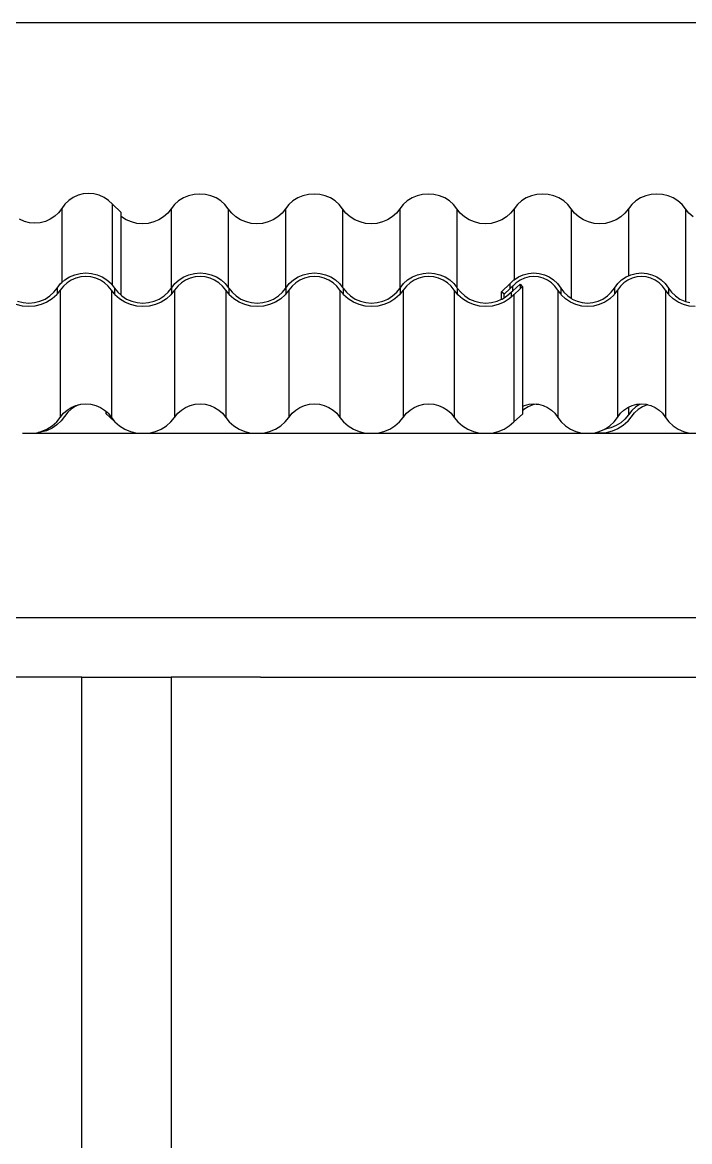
# Model space of a CAD drawing. Header units: millimetres. Extents: x 3212 to 6878, y 1640 to 3386.
# Drawn here: x 3315.504 to 3316.625, y 1647.572 to 1649.452 of the extents above; entities that cross this region are included whole.
import ezdxf

# ---------------------------------------------------------------- set-up
doc = ezdxf.new("R2010")
doc.units = ezdxf.units.MM
doc.header["$LTSCALE"] = 0.8
for name, color, linetype in [('A-PEN-B', 5, 'Continuous'), ('A-PEN-C', 4, 'Continuous'), ('A-PEN-Y', 2, 'Continuous')]:
    doc.layers.add(name, color=color, linetype=linetype)

msp = doc.modelspace()

# ---------------------------------------------------------------- linework, layer by layer
at = {"layer": 'A-PEN-B', "ltscale": 0.05}
for p, q in [((3320.4049, 1648.4516), (3305.2044, 1648.4516)), ((3315.6044, 1648.3516), (3315.4544, 1648.3516)), ((3315.6044, 1648.3516), (3315.7544, 1648.3516)), ((3315.6044, 1645.4516), (3315.6044, 1648.3516)), ((3315.7544, 1648.3516), (3315.7544, 1645.4516)), ((3315.9044, 1648.3516), (3315.7544, 1648.3516)), ((3315.9044, 1648.3516), (3316.7044, 1648.3516))]:
    msp.add_line(p, q, dxfattribs=at)
at = {"layer": 'A-PEN-C', "ltscale": 0.05}
for p, q in [((3315.5825, 1649.1524), (3315.576, 1649.1463)), ((3315.5899, 1649.1574), (3315.5825, 1649.1524)), ((3315.5981, 1649.1611), (3315.5899, 1649.1574)), ((3315.6068, 1649.1633), (3315.5981, 1649.1611)), ((3315.6158, 1649.1641), (3315.6068, 1649.1633)), ((3315.6247, 1649.1633), (3315.6158, 1649.1641)), ((3315.6334, 1649.1611), (3315.6247, 1649.1633)), ((3315.6416, 1649.1574), (3315.6334, 1649.1611)), ((3315.6491, 1649.1524), (3315.6416, 1649.1574)), ((3315.6556, 1649.1463), (3315.6491, 1649.1524)), ((3315.7669, 1649.1516), (3315.76, 1649.1454)), ((3315.7749, 1649.1566), (3315.7669, 1649.1516)), ((3315.7836, 1649.1602), (3315.7749, 1649.1566)), ((3315.7928, 1649.1625), (3315.7836, 1649.1602)), ((3315.8023, 1649.1632), (3315.7928, 1649.1625)), ((3315.8118, 1649.1625), (3315.8023, 1649.1632)), ((3315.8211, 1649.1602), (3315.8118, 1649.1625)), ((3315.8298, 1649.1566), (3315.8211, 1649.1602)), ((3315.8377, 1649.1516), (3315.8298, 1649.1566)), ((3315.8446, 1649.1454), (3315.8377, 1649.1516)), ((3315.9589, 1649.1516), (3315.952, 1649.1454)), ((3315.9669, 1649.1566), (3315.9589, 1649.1516)), ((3315.9756, 1649.1602), (3315.9669, 1649.1566)), ((3315.9848, 1649.1625), (3315.9756, 1649.1602)), ((3315.9943, 1649.1632), (3315.9848, 1649.1625)), ((3316.0038, 1649.1625), (3315.9943, 1649.1632)), ((3316.0131, 1649.1602), (3316.0038, 1649.1625)), ((3316.0218, 1649.1566), (3316.0131, 1649.1602)), ((3316.0297, 1649.1516), (3316.0218, 1649.1566)), ((3316.0366, 1649.1454), (3316.0297, 1649.1516)), ((3316.1509, 1649.1516), (3316.144, 1649.1454)), ((3316.1589, 1649.1566), (3316.1509, 1649.1516)), ((3316.1676, 1649.1602), (3316.1589, 1649.1566)), ((3316.1768, 1649.1625), (3316.1676, 1649.1602)), ((3316.1863, 1649.1632), (3316.1768, 1649.1625)), ((3316.1958, 1649.1625), (3316.1863, 1649.1632)), ((3316.2051, 1649.1602), (3316.1958, 1649.1625)), ((3316.2138, 1649.1566), (3316.2051, 1649.1602)), ((3316.2217, 1649.1516), (3316.2138, 1649.1566)), ((3316.2286, 1649.1454), (3316.2217, 1649.1516)), ((3316.3429, 1649.1516), (3316.336, 1649.1454)), ((3316.3508, 1649.1566), (3316.3429, 1649.1516)), ((3316.3595, 1649.1602), (3316.3508, 1649.1566)), ((3316.3688, 1649.1625), (3316.3595, 1649.1602)), ((3316.3783, 1649.1632), (3316.3688, 1649.1625)), ((3316.3878, 1649.1625), (3316.3783, 1649.1632)), ((3316.397, 1649.1602), (3316.3878, 1649.1625)), ((3316.4058, 1649.1566), (3316.397, 1649.1602)), ((3316.4137, 1649.1516), (3316.4058, 1649.1566)), ((3316.4206, 1649.1454), (3316.4137, 1649.1516)), ((3316.5349, 1649.1516), (3316.528, 1649.1454)), ((3316.5428, 1649.1566), (3316.5349, 1649.1516)), ((3316.5515, 1649.1602), (3316.5428, 1649.1566)), ((3316.5608, 1649.1625), (3316.5515, 1649.1602)), ((3316.5703, 1649.1632), (3316.5608, 1649.1625)), ((3316.5798, 1649.1625), (3316.5703, 1649.1632)), ((3316.589, 1649.1602), (3316.5798, 1649.1625)), ((3316.5977, 1649.1566), (3316.589, 1649.1602)), ((3316.6057, 1649.1516), (3316.5977, 1649.1566)), ((3316.6126, 1649.1454), (3316.6057, 1649.1516)), ((3315.5652, 1649.1319), (3315.5587, 1649.1258)), ((3315.5706, 1649.1391), (3315.5652, 1649.1319)), ((3315.576, 1649.1463), (3315.5706, 1649.1391)), ((3315.5706, 1649.1391), (3315.5706, 1649.0144)), ((3315.6556, 1649.0097), (3315.6556, 1649.1463)), ((3315.6556, 1649.1463), (3315.6701, 1649.1325)), ((3315.6701, 1649.1257), (3315.6701, 1649.1325)), ((3315.7486, 1649.1311), (3315.7417, 1649.1249)), ((3315.7543, 1649.1383), (3315.7486, 1649.1311)), ((3315.76, 1649.1454), (3315.7543, 1649.1383)), ((3315.7543, 1649.1383), (3315.7543, 1649.0046)), ((3315.8503, 1649.1383), (3315.8446, 1649.1454)), ((3315.8503, 1649.1383), (3315.8503, 1649.0063)), ((3315.856, 1649.1311), (3315.8503, 1649.1383)), ((3315.8629, 1649.1249), (3315.856, 1649.1311)), ((3315.9406, 1649.1311), (3315.9337, 1649.1249)), ((3315.9463, 1649.1383), (3315.9406, 1649.1311)), ((3315.952, 1649.1454), (3315.9463, 1649.1383)), ((3315.9463, 1649.1383), (3315.9463, 1649.0046)), ((3316.0423, 1649.1383), (3316.0366, 1649.1454)), ((3316.048, 1649.1311), (3316.0423, 1649.1383)), ((3316.0423, 1649.1383), (3316.0423, 1649.0063)), ((3316.0549, 1649.1249), (3316.048, 1649.1311)), ((3316.1326, 1649.1311), (3316.1257, 1649.1249)), ((3316.1383, 1649.1383), (3316.1326, 1649.1311)), ((3316.144, 1649.1454), (3316.1383, 1649.1383)), ((3316.1383, 1649.1383), (3316.1383, 1649.0046)), ((3316.2343, 1649.1383), (3316.2286, 1649.1454)), ((3316.24, 1649.1311), (3316.2343, 1649.1383)), ((3316.2343, 1649.1383), (3316.2343, 1649.0063)), ((3316.2469, 1649.1249), (3316.24, 1649.1311)), ((3316.3246, 1649.1311), (3316.3177, 1649.1249)), ((3316.3303, 1649.1383), (3316.3246, 1649.1311)), ((3316.336, 1649.1454), (3316.3303, 1649.1383)), ((3316.3303, 1649.1383), (3316.3303, 1649.019)), ((3316.4263, 1649.1383), (3316.4206, 1649.1454)), ((3316.4263, 1649.1383), (3316.4263, 1648.9881)), ((3316.432, 1649.1311), (3316.4263, 1649.1383)), ((3316.4389, 1649.1249), (3316.432, 1649.1311)), ((3316.5166, 1649.1311), (3316.5097, 1649.1249)), ((3316.5223, 1649.1383), (3316.5166, 1649.1311)), ((3316.528, 1649.1454), (3316.5223, 1649.1383)), ((3316.5223, 1649.1383), (3316.5223, 1649.0257)), ((3316.6183, 1649.1383), (3316.6126, 1649.1454)), ((3316.6183, 1649.1383), (3316.6183, 1648.9829)), ((3316.624, 1649.1311), (3316.6183, 1649.1383)), ((3316.6309, 1649.1249), (3316.624, 1649.1311)), ((3315.5077, 1649.1171), (3315.4996, 1649.1208)), ((3315.5164, 1649.1149), (3315.5077, 1649.1171)), ((3315.5254, 1649.1141), (3315.5164, 1649.1149)), ((3315.5344, 1649.1149), (3315.5254, 1649.1141)), ((3315.5431, 1649.1171), (3315.5344, 1649.1149)), ((3315.5513, 1649.1208), (3315.5431, 1649.1171)), ((3315.5587, 1649.1258), (3315.5513, 1649.1208)), ((3315.6701, 1649.1257), (3315.671, 1649.1249)), ((3315.6701, 1648.9933), (3315.6701, 1649.1257)), ((3315.6789, 1649.1199), (3315.671, 1649.1249)), ((3315.6876, 1649.1163), (3315.6789, 1649.1199)), ((3315.6968, 1649.114), (3315.6876, 1649.1163)), ((3315.7063, 1649.1133), (3315.6968, 1649.114)), ((3315.7158, 1649.114), (3315.7063, 1649.1133)), ((3315.7251, 1649.1163), (3315.7158, 1649.114)), ((3315.7338, 1649.1199), (3315.7251, 1649.1163)), ((3315.7417, 1649.1249), (3315.7338, 1649.1199)), ((3315.8709, 1649.1199), (3315.8629, 1649.1249)), ((3315.8796, 1649.1163), (3315.8709, 1649.1199)), ((3315.8888, 1649.114), (3315.8796, 1649.1163)), ((3315.8983, 1649.1133), (3315.8888, 1649.114)), ((3315.9078, 1649.114), (3315.8983, 1649.1133)), ((3315.9171, 1649.1163), (3315.9078, 1649.114)), ((3315.9258, 1649.1199), (3315.9171, 1649.1163)), ((3315.9337, 1649.1249), (3315.9258, 1649.1199)), ((3316.0629, 1649.1199), (3316.0549, 1649.1249)), ((3316.0716, 1649.1163), (3316.0629, 1649.1199)), ((3316.0808, 1649.114), (3316.0716, 1649.1163)), ((3316.0903, 1649.1133), (3316.0808, 1649.114)), ((3316.0998, 1649.114), (3316.0903, 1649.1133)), ((3316.1091, 1649.1163), (3316.0998, 1649.114)), ((3316.1178, 1649.1199), (3316.1091, 1649.1163)), ((3316.1257, 1649.1249), (3316.1178, 1649.1199)), ((3316.2548, 1649.1199), (3316.2469, 1649.1249)), ((3316.2636, 1649.1163), (3316.2548, 1649.1199)), ((3316.2728, 1649.114), (3316.2636, 1649.1163)), ((3316.2823, 1649.1133), (3316.2728, 1649.114)), ((3316.2918, 1649.114), (3316.2823, 1649.1133)), ((3316.3011, 1649.1163), (3316.2918, 1649.114)), ((3316.3098, 1649.1199), (3316.3011, 1649.1163)), ((3316.3177, 1649.1249), (3316.3098, 1649.1199)), ((3316.4468, 1649.1199), (3316.4389, 1649.1249)), ((3316.4555, 1649.1163), (3316.4468, 1649.1199)), ((3316.4648, 1649.114), (3316.4555, 1649.1163)), ((3316.4743, 1649.1133), (3316.4648, 1649.114)), ((3316.4838, 1649.114), (3316.4743, 1649.1133)), ((3316.493, 1649.1163), (3316.4838, 1649.114)), ((3316.5017, 1649.1199), (3316.493, 1649.1163)), ((3316.5097, 1649.1249), (3316.5017, 1649.1199)), ((3315.5706, 1649.0144), (3315.5756, 1649.0189)), ((3315.5756, 1649.0189), (3315.5835, 1649.0239)), ((3315.5866, 1649.0187), (3315.5796, 1649.0142)), ((3315.5835, 1649.0239), (3315.5923, 1649.0276)), ((3315.5944, 1649.022), (3315.5866, 1649.0187)), ((3315.5923, 1649.0276), (3315.6015, 1649.0299)), ((3315.6026, 1649.024), (3315.5944, 1649.022)), ((3315.6015, 1649.0299), (3315.611, 1649.0307)), ((3315.611, 1649.0246), (3315.6026, 1649.024)), ((3315.611, 1649.0307), (3315.6205, 1649.0299)), ((3315.6194, 1649.024), (3315.611, 1649.0246)), ((3315.6276, 1649.022), (3315.6194, 1649.024)), ((3315.6205, 1649.0299), (3315.6298, 1649.0276)), ((3315.6354, 1649.0187), (3315.6276, 1649.022)), ((3315.6298, 1649.0276), (3315.6385, 1649.0239)), ((3315.6424, 1649.0142), (3315.6354, 1649.0187)), ((3315.6385, 1649.0239), (3315.6464, 1649.0189)), ((3315.6464, 1649.0189), (3315.6533, 1649.0127)), ((3315.7607, 1649.0127), (3315.7676, 1649.0189)), ((3315.7676, 1649.0189), (3315.7755, 1649.0239)), ((3315.7786, 1649.0187), (3315.7716, 1649.0142)), ((3315.7755, 1649.0239), (3315.7842, 1649.0276)), ((3315.7864, 1649.022), (3315.7786, 1649.0187)), ((3315.7842, 1649.0276), (3315.7935, 1649.0299)), ((3315.7946, 1649.024), (3315.7864, 1649.022)), ((3315.7935, 1649.0299), (3315.803, 1649.0307)), ((3315.803, 1649.0246), (3315.7946, 1649.024)), ((3315.803, 1649.0307), (3315.8125, 1649.0299)), ((3315.8114, 1649.024), (3315.803, 1649.0246)), ((3315.8196, 1649.022), (3315.8114, 1649.024)), ((3315.8125, 1649.0299), (3315.8217, 1649.0276)), ((3315.8274, 1649.0187), (3315.8196, 1649.022)), ((3315.8217, 1649.0276), (3315.8304, 1649.0239)), ((3315.8344, 1649.0142), (3315.8274, 1649.0187)), ((3315.8304, 1649.0239), (3315.8384, 1649.0189)), ((3315.8384, 1649.0189), (3315.8453, 1649.0127)), ((3315.9527, 1649.0127), (3315.9596, 1649.0189)), ((3315.9596, 1649.0189), (3315.9675, 1649.0239)), ((3315.9706, 1649.0187), (3315.9636, 1649.0142)), ((3315.9675, 1649.0239), (3315.9762, 1649.0276)), ((3315.9783, 1649.022), (3315.9706, 1649.0187)), ((3315.9762, 1649.0276), (3315.9855, 1649.0299)), ((3315.9865, 1649.024), (3315.9783, 1649.022)), ((3315.9855, 1649.0299), (3315.995, 1649.0307)), ((3315.995, 1649.0246), (3315.9865, 1649.024)), ((3315.995, 1649.0307), (3316.0045, 1649.0299)), ((3316.0034, 1649.024), (3315.995, 1649.0246)), ((3316.0116, 1649.022), (3316.0034, 1649.024)), ((3316.0045, 1649.0299), (3316.0137, 1649.0276)), ((3316.0193, 1649.0187), (3316.0116, 1649.022)), ((3316.0137, 1649.0276), (3316.0224, 1649.0239)), ((3316.0264, 1649.0142), (3316.0193, 1649.0187)), ((3316.0224, 1649.0239), (3316.0304, 1649.0189)), ((3316.0304, 1649.0189), (3316.0373, 1649.0127)), ((3316.1447, 1649.0127), (3316.1516, 1649.0189)), ((3316.1516, 1649.0189), (3316.1595, 1649.0239)), ((3316.1626, 1649.0187), (3316.1556, 1649.0142)), ((3316.1595, 1649.0239), (3316.1682, 1649.0276)), ((3316.1703, 1649.022), (3316.1626, 1649.0187)), ((3316.1682, 1649.0276), (3316.1775, 1649.0299)), ((3316.1785, 1649.024), (3316.1703, 1649.022)), ((3316.1775, 1649.0299), (3316.187, 1649.0307)), ((3316.187, 1649.0246), (3316.1785, 1649.024)), ((3316.187, 1649.0307), (3316.1965, 1649.0299)), ((3316.1954, 1649.024), (3316.187, 1649.0246)), ((3316.2036, 1649.022), (3316.1954, 1649.024)), ((3316.1965, 1649.0299), (3316.2057, 1649.0276)), ((3316.2113, 1649.0187), (3316.2036, 1649.022)), ((3316.2057, 1649.0276), (3316.2144, 1649.0239)), ((3316.2184, 1649.0142), (3316.2113, 1649.0187)), ((3316.2144, 1649.0239), (3316.2223, 1649.0189)), ((3316.2223, 1649.0189), (3316.2293, 1649.0127)), ((3316.3237, 1649.0127), (3316.3302, 1649.0189)), ((3316.3302, 1649.0189), (3316.3303, 1649.019)), ((3316.3303, 1649.019), (3316.3377, 1649.0239)), ((3316.3406, 1649.0187), (3316.3339, 1649.0142)), ((3316.3377, 1649.0239), (3316.3459, 1649.0276)), ((3316.3478, 1649.022), (3316.3406, 1649.0187)), ((3316.3459, 1649.0276), (3316.3546, 1649.0299)), ((3316.3556, 1649.024), (3316.3478, 1649.022)), ((3316.3546, 1649.0299), (3316.3635, 1649.0307)), ((3316.3635, 1649.0246), (3316.3556, 1649.024)), ((3316.3635, 1649.0307), (3316.3725, 1649.0299)), ((3316.3715, 1649.024), (3316.3635, 1649.0246)), ((3316.3792, 1649.022), (3316.3715, 1649.024)), ((3316.3725, 1649.0299), (3316.3812, 1649.0276)), ((3316.3864, 1649.0187), (3316.3792, 1649.022)), ((3316.3812, 1649.0276), (3316.3894, 1649.0239)), ((3316.3931, 1649.0142), (3316.3864, 1649.0187)), ((3316.3894, 1649.0239), (3316.3968, 1649.0189)), ((3316.3968, 1649.0189), (3316.4033, 1649.0127)), ((3316.5045, 1649.0127), (3316.511, 1649.0189)), ((3316.511, 1649.0189), (3316.5184, 1649.0239)), ((3316.5213, 1649.0187), (3316.5147, 1649.0142)), ((3316.5184, 1649.0239), (3316.5223, 1649.0257)), ((3316.5286, 1649.022), (3316.5213, 1649.0187)), ((3316.5223, 1649.0257), (3316.5266, 1649.0276)), ((3316.5266, 1649.0276), (3316.5353, 1649.0299)), ((3316.5363, 1649.024), (3316.5286, 1649.022)), ((3316.5353, 1649.0299), (3316.5443, 1649.0307)), ((3316.5443, 1649.0246), (3316.5363, 1649.024)), ((3316.5443, 1649.0307), (3316.5532, 1649.0299)), ((3316.5522, 1649.024), (3316.5443, 1649.0246)), ((3316.56, 1649.022), (3316.5522, 1649.024)), ((3316.5532, 1649.0299), (3316.5619, 1649.0276)), ((3316.5672, 1649.0187), (3316.56, 1649.022)), ((3316.5619, 1649.0276), (3316.5701, 1649.0239)), ((3316.5738, 1649.0142), (3316.5672, 1649.0187)), ((3316.5701, 1649.0239), (3316.5776, 1649.0189)), ((3316.5776, 1649.0189), (3316.5841, 1649.0127)), ((3315.5504, 1648.992), (3315.5573, 1648.9982)), ((3315.5573, 1648.9982), (3315.563, 1649.0054)), ((3315.563, 1649.0054), (3315.5687, 1649.0127)), ((3315.563, 1649.0054), (3315.563, 1648.9954)), ((3315.5681, 1649.0018), (3315.563, 1648.9954)), ((3315.5735, 1649.0087), (3315.5681, 1649.0018)), ((3315.5681, 1649.0018), (3315.5681, 1648.7881)), ((3315.5687, 1649.0127), (3315.5706, 1649.0144)), ((3315.5796, 1649.0142), (3315.5735, 1649.0087)), ((3315.6485, 1649.0087), (3315.6424, 1649.0142)), ((3315.6539, 1649.0018), (3315.6485, 1649.0087)), ((3315.6533, 1649.0127), (3315.6556, 1649.0097)), ((3315.6539, 1649.0018), (3315.6539, 1648.7881)), ((3315.659, 1648.9954), (3315.6539, 1649.0018)), ((3315.6556, 1649.0097), (3315.659, 1649.0054)), ((3315.659, 1649.0054), (3315.6647, 1648.9982)), ((3315.659, 1649.0054), (3315.659, 1648.9954)), ((3315.6647, 1648.9982), (3315.6701, 1648.9933)), ((3315.7424, 1648.992), (3315.7493, 1648.9982)), ((3315.7493, 1648.9982), (3315.7543, 1649.0046)), ((3315.7543, 1649.0046), (3315.755, 1649.0054)), ((3315.755, 1649.0054), (3315.7607, 1649.0127)), ((3315.755, 1649.0054), (3315.755, 1648.9954)), ((3315.7601, 1649.0018), (3315.755, 1648.9954)), ((3315.7655, 1649.0087), (3315.7601, 1649.0018)), ((3315.7601, 1649.0018), (3315.7601, 1648.7881)), ((3315.7716, 1649.0142), (3315.7655, 1649.0087)), ((3315.8405, 1649.0087), (3315.8344, 1649.0142)), ((3315.8459, 1649.0018), (3315.8405, 1649.0087)), ((3315.8453, 1649.0127), (3315.8503, 1649.0063)), ((3315.8459, 1649.0018), (3315.8459, 1648.7881)), ((3315.851, 1648.9954), (3315.8459, 1649.0018)), ((3315.8503, 1649.0063), (3315.851, 1649.0054)), ((3315.851, 1649.0054), (3315.8567, 1648.9982)), ((3315.851, 1649.0054), (3315.851, 1648.9954)), ((3315.8567, 1648.9982), (3315.8636, 1648.992)), ((3315.9344, 1648.992), (3315.9413, 1648.9982)), ((3315.9413, 1648.9982), (3315.9463, 1649.0046)), ((3315.9463, 1649.0046), (3315.947, 1649.0054)), ((3315.947, 1649.0054), (3315.9527, 1649.0127)), ((3315.947, 1649.0054), (3315.947, 1648.9954)), ((3315.9521, 1649.0018), (3315.947, 1648.9954)), ((3315.9575, 1649.0087), (3315.9521, 1649.0018)), ((3315.9521, 1649.0018), (3315.9521, 1648.7881)), ((3315.9636, 1649.0142), (3315.9575, 1649.0087)), ((3316.0325, 1649.0087), (3316.0264, 1649.0142)), ((3316.0379, 1649.0018), (3316.0325, 1649.0087)), ((3316.0373, 1649.0127), (3316.0423, 1649.0063)), ((3316.0379, 1649.0018), (3316.0379, 1648.7881)), ((3316.043, 1648.9954), (3316.0379, 1649.0018)), ((3316.0423, 1649.0063), (3316.043, 1649.0054)), ((3316.043, 1649.0054), (3316.0487, 1648.9982)), ((3316.043, 1649.0054), (3316.043, 1648.9954)), ((3316.0487, 1648.9982), (3316.0556, 1648.992)), ((3316.1264, 1648.992), (3316.1333, 1648.9982)), ((3316.1333, 1648.9982), (3316.1383, 1649.0046)), ((3316.1383, 1649.0046), (3316.139, 1649.0054)), ((3316.139, 1649.0054), (3316.1447, 1649.0127)), ((3316.139, 1649.0054), (3316.139, 1648.9954)), ((3316.1441, 1649.0018), (3316.139, 1648.9954)), ((3316.1494, 1649.0087), (3316.1441, 1649.0018)), ((3316.1441, 1649.0018), (3316.1441, 1648.7881)), ((3316.1556, 1649.0142), (3316.1494, 1649.0087)), ((3316.2245, 1649.0087), (3316.2184, 1649.0142)), ((3316.2299, 1649.0018), (3316.2245, 1649.0087)), ((3316.2293, 1649.0127), (3316.2343, 1649.0063)), ((3316.2299, 1649.0018), (3316.2299, 1648.7881)), ((3316.235, 1648.9954), (3316.2299, 1649.0018)), ((3316.2343, 1649.0063), (3316.235, 1649.0054)), ((3316.235, 1649.0054), (3316.2407, 1648.9982)), ((3316.235, 1649.0054), (3316.235, 1648.9954)), ((3316.2407, 1648.9982), (3316.2476, 1648.992)), ((3316.3092, 1648.9988), (3316.3237, 1649.0127)), ((3316.3137, 1648.9948), (3316.3092, 1648.9988)), ((3316.3092, 1648.9864), (3316.3092, 1648.9988)), ((3316.3237, 1649.0044), (3316.3137, 1648.9948)), ((3316.3183, 1648.992), (3316.3253, 1648.9982)), ((3316.3237, 1649.0044), (3316.3237, 1649.0127)), ((3316.3282, 1649.0087), (3316.3237, 1649.0044)), ((3316.3253, 1648.9982), (3316.3282, 1649.0008)), ((3316.3253, 1648.9982), (3316.3253, 1648.9899)), ((3316.3339, 1649.0142), (3316.3282, 1649.0087)), ((3316.3282, 1649.0008), (3316.3406, 1649.012)), ((3316.3282, 1649.0008), (3316.3282, 1649.0087)), ((3316.3406, 1649.0038), (3316.33, 1648.9942)), ((3316.3406, 1649.012), (3316.3446, 1649.0073)), ((3316.3406, 1649.012), (3316.3406, 1649.0038)), ((3316.3446, 1649.0073), (3316.3406, 1649.0038)), ((3316.3446, 1649.0073), (3316.3446, 1648.8066)), ((3316.3988, 1649.0087), (3316.3931, 1649.0142)), ((3316.4039, 1649.0018), (3316.3988, 1649.0087)), ((3316.4033, 1649.0127), (3316.4087, 1649.0054)), ((3316.4039, 1649.0018), (3316.4039, 1648.7881)), ((3316.4087, 1648.9954), (3316.4039, 1649.0018)), ((3316.4087, 1649.0054), (3316.4141, 1648.9982)), ((3316.4087, 1649.0054), (3316.4087, 1648.9954)), ((3316.4141, 1648.9982), (3316.4206, 1648.992)), ((3316.4872, 1648.992), (3316.4937, 1648.9982)), ((3316.4937, 1648.9982), (3316.4991, 1649.0054)), ((3316.4991, 1649.0054), (3316.5045, 1649.0127)), ((3316.4991, 1649.0054), (3316.4991, 1648.9954)), ((3316.5039, 1649.0018), (3316.4991, 1648.9954)), ((3316.509, 1649.0087), (3316.5039, 1649.0018)), ((3316.5039, 1649.0018), (3316.5039, 1648.7881)), ((3316.5147, 1649.0142), (3316.509, 1649.0087)), ((3316.5796, 1649.0087), (3316.5738, 1649.0142)), ((3316.5847, 1649.0018), (3316.5796, 1649.0087)), ((3316.5841, 1649.0127), (3316.5895, 1649.0054)), ((3316.5847, 1649.0018), (3316.5847, 1648.7881)), ((3316.5895, 1648.9954), (3316.5847, 1649.0018)), ((3316.5895, 1649.0054), (3316.5949, 1648.9982)), ((3316.5895, 1649.0054), (3316.5895, 1648.9954)), ((3316.5949, 1648.9982), (3316.6014, 1648.992)), ((3315.4963, 1648.9832), (3315.5055, 1648.981)), ((3315.5055, 1648.981), (3315.515, 1648.9802)), ((3315.515, 1648.9802), (3315.5245, 1648.981)), ((3315.5245, 1648.981), (3315.5338, 1648.9832)), ((3315.5338, 1648.9832), (3315.5425, 1648.9869)), ((3315.5456, 1648.9817), (3315.5359, 1648.9775)), ((3315.5425, 1648.9869), (3315.5504, 1648.992)), ((3315.5544, 1648.9873), (3315.5456, 1648.9817)), ((3315.5621, 1648.9942), (3315.5544, 1648.9873)), ((3315.563, 1648.9954), (3315.5621, 1648.9942)), ((3315.6599, 1648.9942), (3315.659, 1648.9954)), ((3315.6676, 1648.9873), (3315.6599, 1648.9942)), ((3315.6765, 1648.9817), (3315.6676, 1648.9873)), ((3315.6701, 1648.9933), (3315.6716, 1648.992)), ((3315.6716, 1648.992), (3315.6795, 1648.9869)), ((3315.6861, 1648.9775), (3315.6765, 1648.9817)), ((3315.6795, 1648.9869), (3315.6882, 1648.9832)), ((3315.6882, 1648.9832), (3315.6975, 1648.981)), ((3315.6975, 1648.981), (3315.707, 1648.9802)), ((3315.707, 1648.9802), (3315.7165, 1648.981)), ((3315.7165, 1648.981), (3315.7257, 1648.9832)), ((3315.7257, 1648.9832), (3315.7344, 1648.9869)), ((3315.7375, 1648.9817), (3315.7279, 1648.9775)), ((3315.7344, 1648.9869), (3315.7424, 1648.992)), ((3315.7464, 1648.9873), (3315.7375, 1648.9817)), ((3315.754, 1648.9942), (3315.7464, 1648.9873)), ((3315.755, 1648.9954), (3315.754, 1648.9942)), ((3315.8519, 1648.9942), (3315.851, 1648.9954)), ((3315.8596, 1648.9873), (3315.8519, 1648.9942)), ((3315.8684, 1648.9817), (3315.8596, 1648.9873)), ((3315.8636, 1648.992), (3315.8715, 1648.9869)), ((3315.8781, 1648.9775), (3315.8684, 1648.9817)), ((3315.8715, 1648.9869), (3315.8802, 1648.9832)), ((3315.8802, 1648.9832), (3315.8895, 1648.981)), ((3315.8895, 1648.981), (3315.899, 1648.9802)), ((3315.899, 1648.9802), (3315.9085, 1648.981)), ((3315.9085, 1648.981), (3315.9177, 1648.9832)), ((3315.9177, 1648.9832), (3315.9264, 1648.9869)), ((3315.9295, 1648.9817), (3315.9198, 1648.9775)), ((3315.9264, 1648.9869), (3315.9344, 1648.992)), ((3315.9383, 1648.9873), (3315.9295, 1648.9817)), ((3315.946, 1648.9942), (3315.9383, 1648.9873)), ((3315.947, 1648.9954), (3315.946, 1648.9942)), ((3316.0439, 1648.9942), (3316.043, 1648.9954)), ((3316.0516, 1648.9873), (3316.0439, 1648.9942)), ((3316.0604, 1648.9817), (3316.0516, 1648.9873)), ((3316.0556, 1648.992), (3316.0635, 1648.9869)), ((3316.0701, 1648.9775), (3316.0604, 1648.9817)), ((3316.0635, 1648.9869), (3316.0722, 1648.9832)), ((3316.0722, 1648.9832), (3316.0815, 1648.981)), ((3316.0815, 1648.981), (3316.091, 1648.9802)), ((3316.091, 1648.9802), (3316.1005, 1648.981)), ((3316.1005, 1648.981), (3316.1097, 1648.9832)), ((3316.1097, 1648.9832), (3316.1184, 1648.9869)), ((3316.1215, 1648.9817), (3316.1118, 1648.9775)), ((3316.1184, 1648.9869), (3316.1264, 1648.992)), ((3316.1303, 1648.9873), (3316.1215, 1648.9817)), ((3316.138, 1648.9942), (3316.1303, 1648.9873)), ((3316.139, 1648.9954), (3316.138, 1648.9942)), ((3316.2359, 1648.9942), (3316.235, 1648.9954)), ((3316.2436, 1648.9873), (3316.2359, 1648.9942)), ((3316.2524, 1648.9817), (3316.2436, 1648.9873)), ((3316.2476, 1648.992), (3316.2555, 1648.9869)), ((3316.2621, 1648.9775), (3316.2524, 1648.9817)), ((3316.2555, 1648.9869), (3316.2642, 1648.9832)), ((3316.2642, 1648.9832), (3316.2735, 1648.981)), ((3316.2735, 1648.981), (3316.283, 1648.9802)), ((3316.283, 1648.9802), (3316.2925, 1648.981)), ((3316.2925, 1648.981), (3316.3017, 1648.9832)), ((3316.3017, 1648.9832), (3316.3092, 1648.9864)), ((3316.3135, 1648.9817), (3316.3038, 1648.9775)), ((3316.3092, 1648.9864), (3316.3104, 1648.9869)), ((3316.3104, 1648.9869), (3316.3137, 1648.989)), ((3316.3223, 1648.9873), (3316.3135, 1648.9817)), ((3316.3137, 1648.989), (3316.3137, 1648.9948)), ((3316.3137, 1648.989), (3316.3183, 1648.992)), ((3316.3253, 1648.9899), (3316.3223, 1648.9873)), ((3316.33, 1648.9942), (3316.3253, 1648.9899)), ((3316.33, 1648.9942), (3316.33, 1648.7805)), ((3316.4096, 1648.9942), (3316.4087, 1648.9954)), ((3316.4168, 1648.9873), (3316.4096, 1648.9942)), ((3316.4251, 1648.9817), (3316.4168, 1648.9873)), ((3316.4206, 1648.992), (3316.4263, 1648.9881)), ((3316.4343, 1648.9775), (3316.4251, 1648.9817)), ((3316.4263, 1648.9881), (3316.428, 1648.9869)), ((3316.428, 1648.9869), (3316.4362, 1648.9832)), ((3316.4362, 1648.9832), (3316.4449, 1648.981)), ((3316.4449, 1648.981), (3316.4539, 1648.9802)), ((3316.4539, 1648.9802), (3316.4629, 1648.981)), ((3316.4629, 1648.981), (3316.4716, 1648.9832)), ((3316.4716, 1648.9832), (3316.4797, 1648.9869)), ((3316.4827, 1648.9817), (3316.4735, 1648.9775)), ((3316.4797, 1648.9869), (3316.4872, 1648.992)), ((3316.491, 1648.9873), (3316.4827, 1648.9817)), ((3316.4982, 1648.9942), (3316.491, 1648.9873)), ((3316.4991, 1648.9954), (3316.4982, 1648.9942)), ((3316.5904, 1648.9942), (3316.5895, 1648.9954)), ((3316.5976, 1648.9873), (3316.5904, 1648.9942)), ((3316.6059, 1648.9817), (3316.5976, 1648.9873)), ((3316.6014, 1648.992), (3316.6088, 1648.9869)), ((3316.615, 1648.9775), (3316.6059, 1648.9817)), ((3316.6088, 1648.9869), (3316.617, 1648.9832)), ((3316.617, 1648.9832), (3316.6183, 1648.9829)), ((3316.6183, 1648.9829), (3316.6257, 1648.981)), ((3315.5044, 1648.975), (3315.4941, 1648.9775)), ((3315.515, 1648.9742), (3315.5044, 1648.975)), ((3315.5256, 1648.975), (3315.515, 1648.9742)), ((3315.5359, 1648.9775), (3315.5256, 1648.975)), ((3315.6964, 1648.975), (3315.6861, 1648.9775)), ((3315.707, 1648.9742), (3315.6964, 1648.975)), ((3315.7176, 1648.975), (3315.707, 1648.9742)), ((3315.7279, 1648.9775), (3315.7176, 1648.975)), ((3315.8884, 1648.975), (3315.8781, 1648.9775)), ((3315.899, 1648.9742), (3315.8884, 1648.975)), ((3315.9096, 1648.975), (3315.899, 1648.9742)), ((3315.9198, 1648.9775), (3315.9096, 1648.975)), ((3316.0804, 1648.975), (3316.0701, 1648.9775)), ((3316.091, 1648.9742), (3316.0804, 1648.975)), ((3316.1016, 1648.975), (3316.091, 1648.9742)), ((3316.1118, 1648.9775), (3316.1016, 1648.975)), ((3316.2724, 1648.975), (3316.2621, 1648.9775)), ((3316.283, 1648.9742), (3316.2724, 1648.975)), ((3316.2935, 1648.975), (3316.283, 1648.9742)), ((3316.3038, 1648.9775), (3316.2935, 1648.975)), ((3316.4439, 1648.975), (3316.4343, 1648.9775)), ((3316.4539, 1648.9742), (3316.4439, 1648.975)), ((3316.4639, 1648.975), (3316.4539, 1648.9742)), ((3316.4735, 1648.9775), (3316.4639, 1648.975)), ((3316.6247, 1648.975), (3316.615, 1648.9775)), ((3316.6347, 1648.9742), (3316.6247, 1648.975)), ((3315.5988, 1648.8091), (3315.6026, 1648.81)), ((3315.6026, 1648.81), (3315.611, 1648.8107)), ((3315.611, 1648.8107), (3315.6194, 1648.81)), ((3315.6194, 1648.81), (3315.6276, 1648.808)), ((3315.7864, 1648.808), (3315.7946, 1648.81)), ((3315.7946, 1648.81), (3315.803, 1648.8107)), ((3315.803, 1648.8107), (3315.8114, 1648.81)), ((3315.8114, 1648.81), (3315.8196, 1648.808)), ((3315.9783, 1648.808), (3315.9865, 1648.81)), ((3315.9865, 1648.81), (3315.995, 1648.8107)), ((3315.995, 1648.8107), (3316.0034, 1648.81)), ((3316.0034, 1648.81), (3316.0116, 1648.808)), ((3316.1703, 1648.808), (3316.1785, 1648.81)), ((3316.1785, 1648.81), (3316.187, 1648.8107)), ((3316.187, 1648.8107), (3316.1954, 1648.81)), ((3316.1954, 1648.81), (3316.2036, 1648.808)), ((3316.3478, 1648.808), (3316.3556, 1648.81)), ((3316.3556, 1648.81), (3316.3635, 1648.8107)), ((3316.3677, 1648.8103), (3316.3617, 1648.8089)), ((3316.3635, 1648.8107), (3316.3677, 1648.8103)), ((3316.3677, 1648.8103), (3316.3715, 1648.81)), ((3316.3715, 1648.81), (3316.3792, 1648.808)), ((3316.5286, 1648.808), (3316.5363, 1648.81)), ((3316.5424, 1648.8105), (3316.5349, 1648.8058)), ((3316.5363, 1648.81), (3316.5424, 1648.8105)), ((3316.5424, 1648.8105), (3316.5443, 1648.8107)), ((3316.5443, 1648.8107), (3316.5522, 1648.81)), ((3316.5522, 1648.81), (3316.5552, 1648.8092)), ((3315.5681, 1648.7881), (3315.5735, 1648.7949)), ((3315.5805, 1648.7966), (3315.5697, 1648.7822)), ((3315.5735, 1648.7949), (3315.5796, 1648.8003)), ((3315.5796, 1648.8003), (3315.5866, 1648.8048)), ((3315.5862, 1648.802), (3315.5805, 1648.7966)), ((3315.5929, 1648.8065), (3315.5862, 1648.802)), ((3315.5866, 1648.8048), (3315.5944, 1648.808)), ((3315.5988, 1648.8091), (3315.5929, 1648.8065)), ((3315.5944, 1648.808), (3315.5988, 1648.8091)), ((3315.6276, 1648.808), (3315.6354, 1648.8048)), ((3315.6354, 1648.8048), (3315.6424, 1648.8003)), ((3315.6424, 1648.8003), (3315.6447, 1648.7983)), ((3315.6447, 1648.7983), (3315.6447, 1648.7944)), ((3315.6447, 1648.7983), (3315.6466, 1648.7966)), ((3315.6466, 1648.7966), (3315.6447, 1648.7944)), ((3315.6447, 1648.7944), (3315.6593, 1648.7814)), ((3315.6466, 1648.7966), (3315.6485, 1648.7949)), ((3315.6485, 1648.7949), (3315.6539, 1648.7881)), ((3315.7601, 1648.7881), (3315.7655, 1648.7949)), ((3315.7655, 1648.7949), (3315.7716, 1648.8003)), ((3315.7716, 1648.8003), (3315.7786, 1648.8048)), ((3315.7786, 1648.8048), (3315.7864, 1648.808)), ((3315.8196, 1648.808), (3315.8274, 1648.8048)), ((3315.8274, 1648.8048), (3315.8344, 1648.8003)), ((3315.8344, 1648.8003), (3315.8405, 1648.7949)), ((3315.8405, 1648.7949), (3315.8459, 1648.7881)), ((3315.9521, 1648.7881), (3315.9575, 1648.7949)), ((3315.9575, 1648.7949), (3315.9636, 1648.8003)), ((3315.9636, 1648.8003), (3315.9706, 1648.8048)), ((3315.9706, 1648.8048), (3315.9783, 1648.808)), ((3316.0116, 1648.808), (3316.0193, 1648.8048)), ((3316.0193, 1648.8048), (3316.0264, 1648.8003)), ((3316.0264, 1648.8003), (3316.0325, 1648.7949)), ((3316.0325, 1648.7949), (3316.0379, 1648.7881)), ((3316.1441, 1648.7881), (3316.1494, 1648.7949)), ((3316.1494, 1648.7949), (3316.1556, 1648.8003)), ((3316.1556, 1648.8003), (3316.1626, 1648.8048)), ((3316.1626, 1648.8048), (3316.1703, 1648.808)), ((3316.2036, 1648.808), (3316.2113, 1648.8048)), ((3316.2113, 1648.8048), (3316.2184, 1648.8003)), ((3316.2184, 1648.8003), (3316.2245, 1648.7949)), ((3316.2245, 1648.7949), (3316.2299, 1648.7881)), ((3316.3446, 1648.7936), (3316.33, 1648.7805)), ((3316.3446, 1648.8066), (3316.3478, 1648.808)), ((3316.3446, 1648.8066), (3316.3446, 1648.7992)), ((3316.3469, 1648.8012), (3316.3446, 1648.7992)), ((3316.3446, 1648.7992), (3316.3446, 1648.7936)), ((3316.3539, 1648.8056), (3316.3469, 1648.8012)), ((3316.3617, 1648.8089), (3316.3539, 1648.8056)), ((3316.3792, 1648.808), (3316.3864, 1648.8048)), ((3316.3864, 1648.8048), (3316.3931, 1648.8003)), ((3316.3931, 1648.8003), (3316.3988, 1648.7949)), ((3316.3988, 1648.7949), (3316.4039, 1648.7881)), ((3316.5039, 1648.7881), (3316.509, 1648.7949)), ((3316.509, 1648.7949), (3316.5147, 1648.8003)), ((3316.5147, 1648.8003), (3316.5213, 1648.8048)), ((3316.5223, 1648.7925), (3316.5166, 1648.7853)), ((3316.5213, 1648.8048), (3316.5223, 1648.8052)), ((3316.5213, 1648.7814), (3316.5328, 1648.7957)), ((3316.5223, 1648.8052), (3316.5286, 1648.808)), ((3316.5223, 1648.8052), (3316.5223, 1648.7925)), ((3316.528, 1648.7997), (3316.5223, 1648.7925)), ((3316.5349, 1648.8058), (3316.528, 1648.7997)), ((3316.5389, 1648.8012), (3316.5328, 1648.7957)), ((3316.5459, 1648.8056), (3316.5389, 1648.8012)), ((3316.5537, 1648.8089), (3316.5459, 1648.8056)), ((3316.5552, 1648.8092), (3316.5537, 1648.8089)), ((3316.5552, 1648.8092), (3316.56, 1648.808)), ((3316.56, 1648.808), (3316.5672, 1648.8048)), ((3316.5672, 1648.8048), (3316.5738, 1648.8003)), ((3316.5738, 1648.8003), (3316.5796, 1648.7949)), ((3316.5796, 1648.7949), (3316.5847, 1648.7881)), ((3315.5456, 1648.7681), (3315.5544, 1648.7737)), ((3315.5625, 1648.7754), (3315.5542, 1648.7698)), ((3315.5544, 1648.7737), (3315.5621, 1648.7805)), ((3315.5621, 1648.7805), (3315.5681, 1648.7881)), ((3315.5697, 1648.7822), (3315.5625, 1648.7754)), ((3315.6539, 1648.7881), (3315.6593, 1648.7814)), ((3315.6593, 1648.7814), (3315.6599, 1648.7805)), ((3315.6599, 1648.7805), (3315.6676, 1648.7737)), ((3315.6676, 1648.7737), (3315.6765, 1648.7681)), ((3315.7375, 1648.7681), (3315.7464, 1648.7737)), ((3315.7464, 1648.7737), (3315.754, 1648.7805)), ((3315.754, 1648.7805), (3315.7601, 1648.7881)), ((3315.8459, 1648.7881), (3315.8519, 1648.7805)), ((3315.8519, 1648.7805), (3315.8596, 1648.7737)), ((3315.8596, 1648.7737), (3315.8684, 1648.7681)), ((3315.9295, 1648.7681), (3315.9383, 1648.7737)), ((3315.9383, 1648.7737), (3315.946, 1648.7805)), ((3315.946, 1648.7805), (3315.9521, 1648.7881)), ((3316.0379, 1648.7881), (3316.0439, 1648.7805)), ((3316.0439, 1648.7805), (3316.0516, 1648.7737)), ((3316.0516, 1648.7737), (3316.0604, 1648.7681)), ((3316.1215, 1648.7681), (3316.1303, 1648.7737)), ((3316.1303, 1648.7737), (3316.138, 1648.7805)), ((3316.138, 1648.7805), (3316.1441, 1648.7881)), ((3316.2299, 1648.7881), (3316.2359, 1648.7805)), ((3316.2359, 1648.7805), (3316.2436, 1648.7737)), ((3316.2436, 1648.7737), (3316.2524, 1648.7681)), ((3316.3135, 1648.7681), (3316.3223, 1648.7737)), ((3316.3223, 1648.7737), (3316.33, 1648.7805)), ((3316.4039, 1648.7881), (3316.4096, 1648.7805)), ((3316.4096, 1648.7805), (3316.4168, 1648.7737)), ((3316.4168, 1648.7737), (3316.4251, 1648.7681)), ((3316.4827, 1648.7682), (3316.491, 1648.7737)), ((3316.491, 1648.7737), (3316.4982, 1648.7805)), ((3316.5017, 1648.7742), (3316.493, 1648.7705)), ((3316.4982, 1648.7805), (3316.5039, 1648.7881)), ((3316.5097, 1648.7792), (3316.5017, 1648.7742)), ((3316.5137, 1648.7745), (3316.5048, 1648.769)), ((3316.5166, 1648.7853), (3316.5097, 1648.7792)), ((3316.5213, 1648.7814), (3316.5137, 1648.7745)), ((3316.5847, 1648.7881), (3316.5904, 1648.7805)), ((3316.5904, 1648.7805), (3316.5976, 1648.7737)), ((3316.5976, 1648.7737), (3316.6059, 1648.7681)), ((3315.5044, 1648.7616), (3315.5256, 1648.7616)), ((3315.5256, 1648.7616), (3315.531, 1648.7629)), ((3315.5256, 1648.7616), (3315.6964, 1648.7616)), ((3315.531, 1648.7629), (3315.5359, 1648.7641)), ((3315.5354, 1648.7632), (3315.531, 1648.7629)), ((3315.545, 1648.7657), (3315.5354, 1648.7632)), ((3315.5359, 1648.7641), (3315.5456, 1648.7681)), ((3315.5542, 1648.7698), (3315.545, 1648.7657)), ((3315.6765, 1648.7681), (3315.6861, 1648.7641)), ((3315.6861, 1648.7641), (3315.6964, 1648.7616)), ((3315.6964, 1648.7616), (3315.7176, 1648.7616)), ((3315.7176, 1648.7616), (3315.7279, 1648.7641)), ((3315.7176, 1648.7616), (3315.8884, 1648.7616)), ((3315.7279, 1648.7641), (3315.7375, 1648.7681)), ((3315.8684, 1648.7681), (3315.8781, 1648.7641)), ((3315.8781, 1648.7641), (3315.8884, 1648.7616)), ((3315.8884, 1648.7616), (3315.9096, 1648.7616)), ((3315.9096, 1648.7616), (3315.9198, 1648.7641)), ((3315.9096, 1648.7616), (3316.0804, 1648.7616)), ((3315.9198, 1648.7641), (3315.9295, 1648.7681)), ((3316.0604, 1648.7681), (3316.0701, 1648.7641)), ((3316.0701, 1648.7641), (3316.0804, 1648.7616)), ((3316.0804, 1648.7616), (3316.1016, 1648.7616)), ((3316.1016, 1648.7616), (3316.1118, 1648.7641)), ((3316.1016, 1648.7616), (3316.2724, 1648.7616)), ((3316.1118, 1648.7641), (3316.1215, 1648.7681)), ((3316.2524, 1648.7681), (3316.2621, 1648.7641)), ((3316.2621, 1648.7641), (3316.2724, 1648.7616)), ((3316.2724, 1648.7616), (3316.2935, 1648.7616)), ((3316.2935, 1648.7616), (3316.3038, 1648.7641)), ((3316.2935, 1648.7616), (3316.4439, 1648.7616)), ((3316.3038, 1648.7641), (3316.3135, 1648.7681)), ((3316.4251, 1648.7681), (3316.4343, 1648.7641)), ((3316.4343, 1648.7641), (3316.4439, 1648.7616)), ((3316.4439, 1648.7616), (3316.4639, 1648.7616)), ((3316.4639, 1648.7616), (3316.4663, 1648.7622)), ((3316.4639, 1648.7616), (3316.4743, 1648.7616)), ((3316.4663, 1648.7622), (3316.4735, 1648.7641)), ((3316.4743, 1648.7616), (3316.4663, 1648.7622)), ((3316.4735, 1648.7641), (3316.4827, 1648.7681)), ((3316.4849, 1648.7624), (3316.4743, 1648.7616)), ((3316.4743, 1648.7616), (3316.6247, 1648.7616)), ((3316.4838, 1648.7683), (3316.4827, 1648.7682)), ((3316.4827, 1648.7681), (3316.4827, 1648.7682)), ((3316.493, 1648.7705), (3316.4838, 1648.7683)), ((3316.4952, 1648.7649), (3316.4849, 1648.7624)), ((3316.5048, 1648.769), (3316.4952, 1648.7649)), ((3316.6059, 1648.7681), (3316.615, 1648.7641)), ((3316.615, 1648.7641), (3316.6247, 1648.7616)), ((3316.6247, 1648.7616), (3316.6446, 1648.7616))]:
    msp.add_line(p, q, dxfattribs=at)
at = {"layer": 'A-PEN-Y', "ltscale": 0.05}
msp.add_line((3314.4544, 1649.4516), (3320.2549, 1649.4516), dxfattribs=at)

doc.saveas('drawing.dxf')
